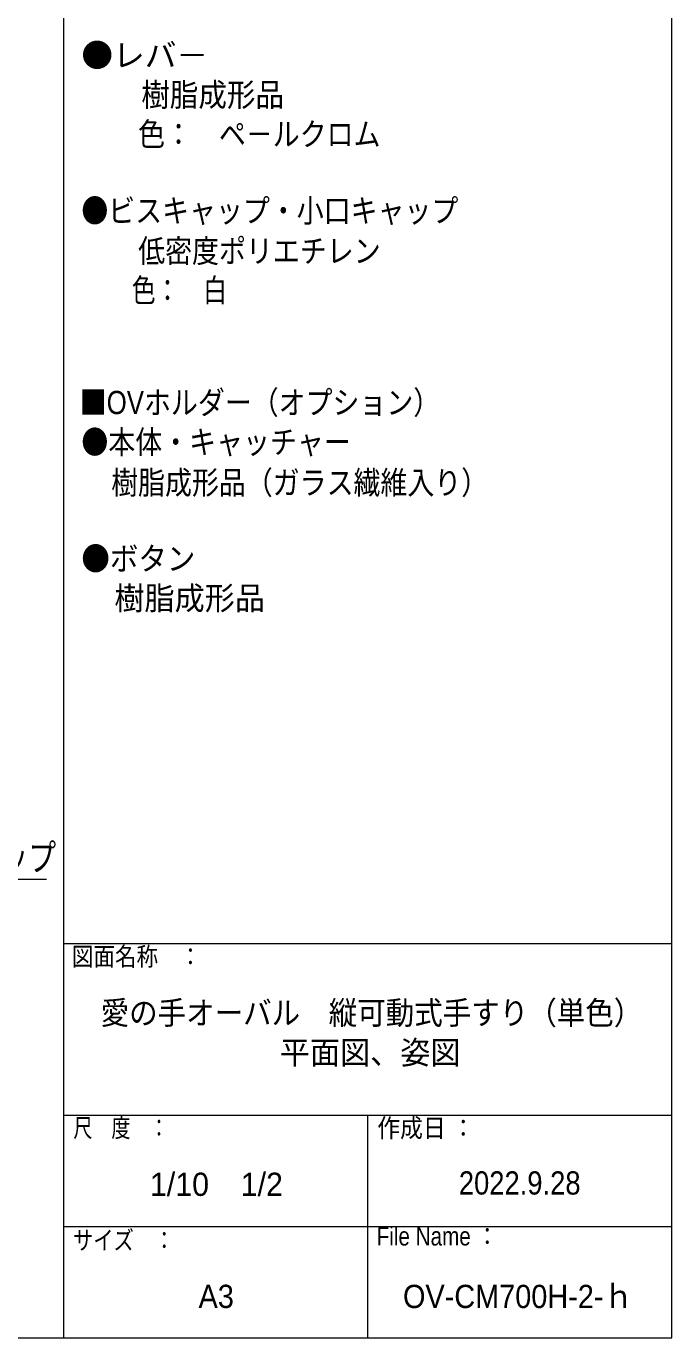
# Model space of a CAD drawing. Units: millimetres, scale not verified. Extents: x -1999 to 2001, y -1385 to 1385.
# Drawn here: x 1247 to 2001, y -1385 to 145 of the extents above; entities that cross this region are included whole.
import ezdxf
from ezdxf.enums import TextEntityAlignment as Align

# ---------------------------------------------------------------- set-up
doc = ezdxf.new("R2010")
doc.units = ezdxf.units.MM
doc.header["$LTSCALE"] = 10
doc.layers.add('0-0_zumenwaku', color=6, linetype='Continuous', lineweight=9)
doc.layers.add('0-2_一般寸法', color=1, linetype='Continuous', lineweight=9)
doc.layers.add('0-1_moji', color=2, linetype='Continuous')
doc.styles.add('ＭＳ ゴシック', font='')
doc.styles.add('ＭＳ Ｐゴシック', font='')
doc.styles.get('ＭＳ ゴシック').set_extended_font_data('MS Gothic')
doc.styles.get('ＭＳ Ｐゴシック').set_extended_font_data('MS PGothic')

# ---------------------------------------------------------------- blocks, each defined once
blk = doc.blocks.new('MLeader10')
at = {"layer": '0-2_一般寸法'}
for p, q in [((1038.05, -753.5), (1048.45, -775.13)), ((1086.58, -849.96), (1270.63, -849.96))]:
    blk.add_line(p, q, dxfattribs=at)
for points in [[(1044.85, -776.86), (1038.05, -753.5), (1052.06, -773.4)], [(1048.45, -775.13), (1084.42, -849.96), (1086.58, -849.96)]]:
    blk.add_lwpolyline(points, dxfattribs=at)
at = {"layer": '0-2_一般寸法', "style": 'ＭＳ ゴシック', "width": 0.75}
blk.add_text('小口キャップ', height=31.74, dxfattribs=at).set_placement((1087.12, -850), align=Align.BOTTOM_LEFT)

msp = doc.modelspace()

# ---------------------------------------------------------------- linework, layer by layer
at = {"layer": '0-0_zumenwaku'}
for p, q in [((1290.64, 1384.68), (1290.64, -1385.32)), ((1290.64, -925.32), (2000.64, -925.32)), ((1290.64, -1125.32), (2000.64, -1125.32)), ((1645.64, -1125.32), (1645.64, -1385.32)), ((1290.64, -1255.32), (2000.64, -1255.32))]:
    msp.add_line(p, q, dxfattribs=at)
msp.add_lwpolyline([(-1999.35, -1385.32), (2000.64, -1385.32), (2000.64, 1384.68), (-1999.35, 1384.68)], close=True, dxfattribs=at)

# ---------------------------------------------------------------- block references
at = {"layer": '0-2_一般寸法'}
msp.add_blockref('MLeader10', (0, 0), dxfattribs=at)

# ---------------------------------------------------------------- texts
at = {"layer": '0-0_zumenwaku', "style": 'ＭＳ Ｐゴシック'}
for s, height, width, p in [('図面名称\u3000：', 21.69, 0.85, (1300.45, -957.65)), ('尺\u3000度\u3000：', 21.7, 0.75, (1302.17, -1157.65)), ('作成日 ：', 21.69, 0.9, (1656.93, -1157.75)), ('File Name ：', 21.69, 0.85, (1656.13, -1284.13)), ('サイズ\u3000：', 21.69, 0.8, (1301.71, -1288.79))]:
    msp.add_text(s, height=height, dxfattribs=dict(at, width=width)).set_placement(p, align=Align.BOTTOM_LEFT)
at = {"layer": '0-1_moji', "style": 'ＭＳ Ｐゴシック'}
for s, height, p in [('●レバ－', 27.13, (1311.45, 89.93)), ('1/10\u30001/2', 27.11, (1391.47, -1227.87))]:
    msp.add_text(s, height=height, dxfattribs=at).set_placement(p, align=Align.BOTTOM_LEFT)
for s, height, width, p in [('\u3000\u3000樹脂成形品', 27.13, 0.9, (1314.85, 43.74)), ('\u3000\u3000色：\u3000ペ－ルクロム', 27.11, 0.85, (1314.85, -2.18)), ('●ビスキャップ・小口キャップ', 27.11, 0.85, (1311.45, -91.46)), ('\u3000\u3000低密度ポリエチレン', 27.13, 0.85, (1314.85, -138.5)), ('\u3000\u3000色：\u3000白', 27.13, 0.75, (1314.85, -184.42)), ('■OVホルダー（オプション）', 27.11, 0.85, (1309.6, -315.37)), ('●本体・キャッチャー', 27.13, 0.85, (1311.45, -361.56)), ('\u3000樹脂成形品（ガラス繊維入り）', 27.11, 0.85, (1314.85, -408.9)), ('●ボタン', 27.11, 0.9, (1311.45, -497.61)), ('\u3000樹脂成形品', 27.13, 0.95, (1314.85, -543.8)), ('愛の手オーバル\u3000縦可動式手すり（単色）', 27.11, 0.9, (1333.91, -1027.74)), ('平面図、姿図', 27.13, 0.95, (1543.12, -1074.08)), ('2022.9.28', 27.13, 0.9, (1752.08, -1226.3)), ('A3', 27.11, 0.95, (1448.27, -1358.69)), ('OV-CM700H-2-ｈ', 27.11, 0.95, (1686.9, -1358.76))]:
    msp.add_text(s, height=height, dxfattribs=dict(at, width=width)).set_placement(p, align=Align.BOTTOM_LEFT)

doc.saveas('drawing.dxf')
